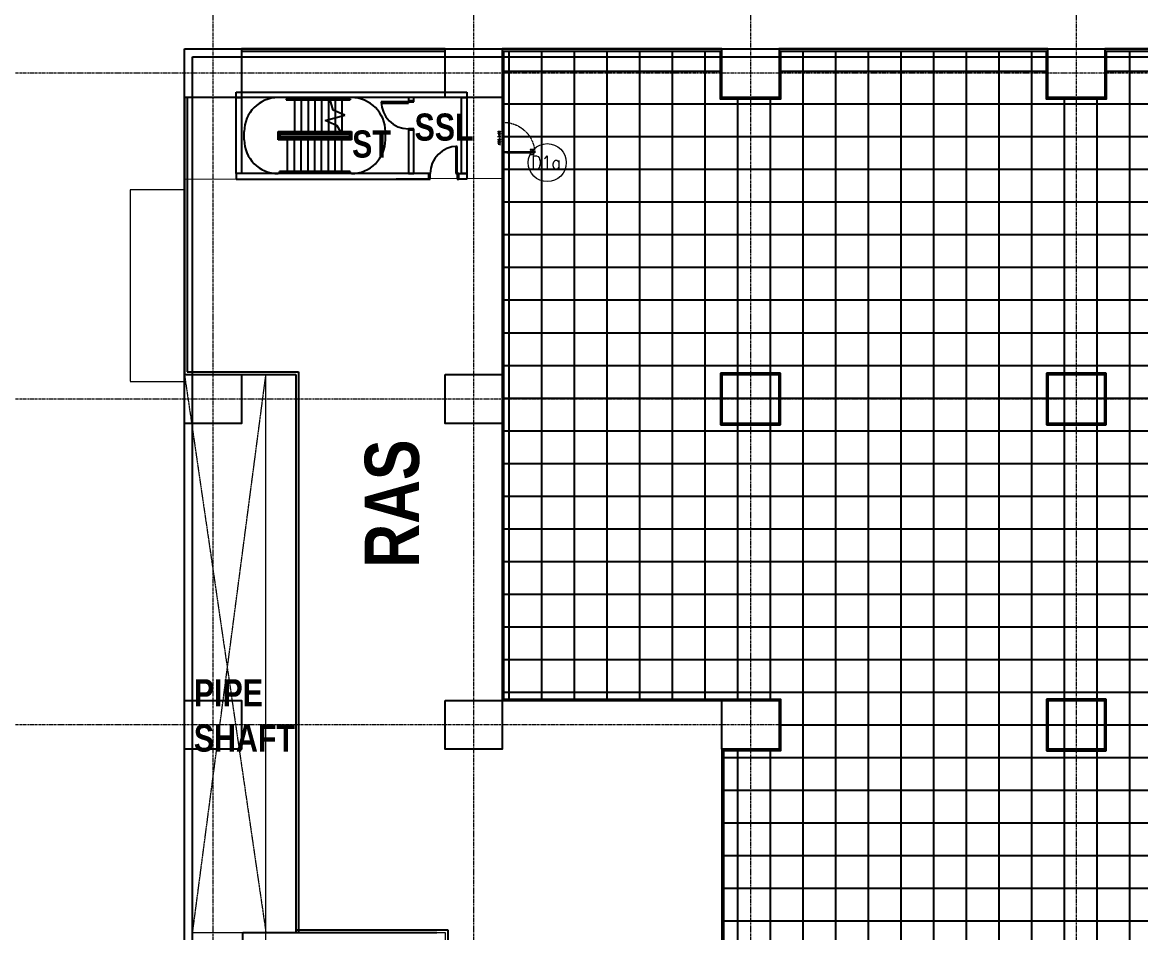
# Model space of a CAD drawing. Extents: x -15449 to 568150, y -1239737 to 53667.
# Drawn here: x 212507 to 253699, y -237453 to -203930 of the extents above; entities that cross this region are included whole.
import ezdxf
from ezdxf.enums import TextEntityAlignment as Align

# ---------------------------------------------------------------- set-up
doc = ezdxf.new("R2010")
doc.units = 0
doc.header["$LTSCALE"] = 8
for name, pattern in [('188K-SM-03-F10-ARCH-PA-Y2257103$0$AP5A-SM-03-F20-ARCH-PA-Y2230801+Y2230803$0$ALL-PA-TXT-Y2221201$0$DASHED', [19.05, 12.7, -6.35]), ('HIDDEN', [0.375, 0.25, -0.125]), ('IDA - Grid Line', [3500, 2000, -500, 500, -500])]:
    doc.linetypes.add(name, pattern=pattern)
doc.layers.get('0').update_dxf_attribs({"color": 1, "linetype": 'CONTINUOUS'})
doc.layers.add('000_CTCI_CSA', color=7, linetype='CONTINUOUS')
doc.layers.add('Ceiling FL+5000', color=150, linetype='CONTINUOUS')
doc.layers.add('A-_ANOTGRID_E', color=7, linetype='CONTINUOUS', lineweight=9)
doc.layers.add('A-_RALGBAL-_E1-1', color=4, linetype='CONTINUOUS', lineweight=9, true_color=0x00ffff)
doc.layers.add('Block - Cargo Lift_dwg', color=7, linetype='CONTINUOUS', lineweight=9, true_color=0x767676)
doc.styles.add('188K-SM-03-F10-ARCH-PA-Y2257103$0$AP5A-SM-03-F20-ARCH-PA-Y2230801+Y2230803$0$ALL-PA-TXT-Y2221201$0$Standard', font='txt.shx', dxfattribs={"bigfont": 'chineset.shx'})
doc.styles.add('188K-SM-03-F10-ARCH-PA-Y2257103$0$Standard', font='txt.shx', dxfattribs={"bigfont": 'chineset.shx'})
doc.styles.add('Site Area', font='arial.ttf', dxfattribs={"width": 0.8})

# ---------------------------------------------------------------- blocks, each defined once
blk = doc.blocks.new('column grid')
at = {"color": 252, "elevation": 0}
for points in [[(-80254.4, -10338.8), (-78154.4, -10338.8), (-78154.4, -12138.8), (-80254.4, -12138.8)], [(-70654.4, -10339.2), (-68554.4, -10339.2), (-68554.4, -12139.2), (-70654.4, -12139.2)], [(-60454.4, -10338.8), (-58354.4, -10338.8), (-58354.4, -12138.8), (-60454.4, -12138.8)], [(-48454.4, -10339.3), (-46354.4, -10339.3), (-46354.4, -12139.3), (-48454.4, -12139.3)], [(-80254.4, -22338.8), (-78154.4, -22338.8), (-78154.4, -24138.8), (-80254.4, -24138.8)], [(-70654.4, -22339.2), (-68554.4, -22339.2), (-68554.4, -24139.2), (-70654.4, -24139.2)], [(-60454.4, -22338.8), (-58354.4, -22338.8), (-58354.4, -24138.8), (-60454.4, -24138.8)], [(-48454.4, -22339.3), (-46354.4, -22339.3), (-46354.4, -24139.3), (-48454.4, -24139.3)], [(-80254.4, -34338.8), (-78154.4, -34338.8), (-78154.4, -36138.8), (-80254.4, -36138.8)], [(-70654.4, -34339.2), (-68554.4, -34339.2), (-68554.4, -36139.2), (-70654.4, -36139.2)], [(-60454.4, -34338.8), (-58354.4, -34338.8), (-58354.4, -36138.8), (-60454.4, -36138.8)], [(-48454.4, -34339.3), (-46354.4, -34339.3), (-46354.4, -36139.3), (-48454.4, -36139.3)]]:
    blk.add_lwpolyline(points, close=True, dxfattribs=at)
at = {"layer": 'A-_ANOTGRID_E', "color": 8, "linetype": 'IDA - Grid Line', "ltscale": 0.005, "true_color": 0x808080}
for p, q in [((-79204.4, 9427, 0), (-79204.4, -120414.2, 0)), ((-69604.4, 9427, 0), (-69604.4, -120414.2, 0)), ((-59404.4, 9427, 0), (-59404.4, -120414.2, 0)), ((-47404.4, 9427, 0), (-47404.4, -120414.2, 0)), ((29680.4, -11238.8, 0), (-104784.6, -11238.8, 0)), ((29680.4, -23238.8, 0), (-104784.6, -23238.8, 0)), ((29680.4, -35238.8, 0), (-104784.6, -35238.8, 0))]:
    blk.add_line(p, q, dxfattribs=at)
blk = doc.blocks.new('CTCI_Building Footprint and Grid')
at = {"color": 8}
for p, q in [((1909297, -877972, 0), (1917797, -877972, 0)), ((1909297, -878172, 0), (1909297, -877972, 0)), ((1917797, -878172, 0), (1909297, -878172, 0)), ((1909297, -878172, 0), (1909497, -878172, 0)), ((1909297, -880968, 0), (1909297, -878172, 0)), ((1909497, -878172, 0), (1909497, -880968, 0)), ((1911197, -878210, 0), (1911147, -878210, 0)), ((1911147, -878210, 0), (1911147, -878250, 0)), ((1911147, -878210, 0), (1911197, -878210, 0)), ((1911147, -878230, 0), (1911147, -878225, 0)), ((1911197, -878210, 0), (1912756, -878210, 0)), ((1911458, -878210, 0), (1911203, -878210, 0)), ((1911447, -878170, 0), (1911447, -878210, 0)), ((1911589, -878210, 0), (1911458, -878210, 0)), ((1911697, -878170, 0), (1911697, -878210, 0)), ((1911947, -878170, 0), (1911947, -878210, 0)), ((1912197, -878170, 0), (1912197, -878210, 0)), ((1912447, -878170, 0), (1912447, -878210, 0)), ((1912697, -878170, 0), (1912697, -878210, 0)), ((1912756, -878210, 0), (1912746, -878170, 0)), ((1912767, -878250, 0), (1912756, -878210, 0)), ((1913203, -878210, 0), (1912756, -878210, 0)), ((1912756, -878210, 0), (1913197, -878210, 0)), ((1912947, -878170, 0), (1912947, -878210, 0)), ((1913197, -878170, 0), (1913197, -878210, 0)), ((1913197, -878210, 0), (1913497, -878210, 0)), ((1913497, -878210, 0), (1913203, -878210, 0)), ((1913497, -878210, 0), (1913497, -878250, 0)), ((1913497, -878225, 0), (1913497, -878230, 0)), ((1915847, -878172, 0), (1915647, -878172, 0)), ((1915647, -878172, 0), (1915647, -878272, 0)), ((1915847, -878272, 0), (1915847, -878172, 0)), ((1917597, -880968, 0), (1917597, -878172, 0)), ((1917597, -878172, 0), (1917797, -878172, 0)), ((1917797, -877972, 0), (1917797, -878172, 0)), ((1917797, -878172, 0), (1917797, -880968, 0)), ((1911147, -878250, 0), (1911197, -878250, 0)), ((1911147, -878250, 0), (1911197, -878250, 0)), ((1911197, -878250, 0), (1912767, -878250, 0)), ((1911203, -878250, 0), (1911458, -878250, 0)), ((1911447, -878250, 0), (1911447, -879420, 0)), ((1911458, -878250, 0), (1911589, -878250, 0)), ((1911554, -878228, 0), (1911554, -878232, 0)), ((1911697, -878250, 0), (1911697, -879420, 0)), ((1911947, -878250, 0), (1911947, -879420, 0)), ((1912197, -878250, 0), (1912197, -879420, 0)), ((1912447, -878250, 0), (1912447, -879420, 0)), ((1912697, -878250, 0), (1912697, -878987, 0)), ((1912869, -878630, 0), (1912767, -878250, 0)), ((1912767, -878250, 0), (1913203, -878250, 0)), ((1912767, -878250, 0), (1913197, -878250, 0)), ((1913309, -878823, 0), (1912869, -878630, 0)), ((1912947, -878250, 0), (1912947, -878664, 0)), ((1913197, -878250, 0), (1913197, -878773, 0)), ((1913197, -878250, 0), (1913497, -878250, 0)), ((1913203, -878250, 0), (1913497, -878250, 0)), ((1914647, -878322, 0), (1914647, -878372, 0)), ((1915647, -878322, 0), (1914647, -878322, 0)), ((1914647, -878372, 0), (1915647, -878372, 0)), ((1914797, -878372, 0), (1914797, -878322, 0)), ((1914822, -878372, 0), (1914822, -878322, 0)), ((1914822, -878347, 0), (1914922, -878347, 0)), ((1914922, -878372, 0), (1914922, -878322, 0)), ((1914947, -878372, 0), (1914947, -878322, 0)), ((1915647, -878272, 0), (1915647, -878322, 0)), ((1915647, -878272, 0), (1915847, -878272, 0)), ((1915647, -878372, 0), (1915647, -878322, 0)), ((1915647, -878322, 0), (1915847, -878322, 0)), ((1915847, -878322, 0), (1915847, -878272, 0)), ((1912584, -879017, 0), (1913309, -878823, 0)), ((1913024, -879209, 0), (1912584, -879017, 0)), ((1912697, -878987, 0), (1912697, -879066, 0)), ((1912947, -878664, 0), (1912947, -878920, 0)), ((1912947, -878920, 0), (1912947, -879175, 0)), ((1913197, -878773, 0), (1913197, -878853, 0)), ((1913197, -878853, 0), (1913197, -879420, 0)), ((1909597, -879720, 0), (1909597, -879420, 0)), ((1910847, -879720, 0), (1910847, -879420, 0)), ((1910847, -879420, 0), (1911197, -879420, 0)), ((1910847, -879720, 0), (1910847, -879420, 0)), ((1910847, -879420, 0), (1911197, -879420, 0)), ((1910847, -879720, 0), (1910847, -879420, 0)), ((1910872, -879445, 0), (1911197, -879445, 0)), ((1910872, -879695, 0), (1910872, -879445, 0)), ((1910872, -879445, 0), (1911197, -879445, 0)), ((1910872, -879695, 0), (1910872, -879445, 0)), ((1910877, -879450, 0), (1910877, -879690, 0)), ((1911197, -879450, 0), (1910877, -879450, 0)), ((1910877, -879450, 0), (1911197, -879450, 0)), ((1910877, -879690, 0), (1910877, -879450, 0)), ((1910877, -879450, 0), (1910877, -879690, 0)), ((1911197, -879450, 0), (1910877, -879450, 0)), ((1910877, -879450, 0), (1911197, -879450, 0)), ((1910877, -879690, 0), (1910877, -879450, 0)), ((1911197, -879420, 0), (1913148, -879420, 0)), ((1911197, -879420, 0), (1913148, -879420, 0)), ((1911197, -879445, 0), (1913148, -879445, 0)), ((1911197, -879445, 0), (1913148, -879445, 0)), ((1911197, -879450, 0), (1913148, -879450, 0)), ((1911197, -879450, 0), (1913148, -879450, 0)), ((1911589, -879450, 0), (1911203, -879450, 0)), ((1911589, -879450, 0), (1911203, -879450, 0)), ((1912697, -879066, 0), (1912697, -879420, 0)), ((1912947, -879175, 0), (1912947, -879420, 0)), ((1913148, -879420, 0), (1913024, -879209, 0)), ((1913148, -879420, 0), (1913197, -879420, 0)), ((1913148, -879445, 0), (1913148, -879420, 0)), ((1913148, -879445, 0), (1913148, -879420, 0)), ((1913148, -879445, 0), (1913197, -879445, 0)), ((1913148, -879450, 0), (1913148, -879445, 0)), ((1913148, -879450, 0), (1913148, -879445, 0)), ((1913148, -879450, 0), (1913148, -879445, 0)), ((1913148, -879450, 0), (1913148, -879445, 0)), ((1913148, -879450, 0), (1913148, -879445, 0)), ((1913148, -879450, 0), (1913148, -879445, 0)), ((1913197, -879450, 0), (1913148, -879450, 0)), ((1913148, -879450, 0), (1913197, -879450, 0)), ((1913148, -879490, 0), (1913148, -879450, 0)), ((1913148, -879490, 0), (1913148, -879450, 0)), ((1913197, -879420, 0), (1913197, -879445, 0)), ((1913197, -879420, 0), (1913547, -879420, 0)), ((1913197, -879445, 0), (1913197, -879420, 0)), ((1913197, -879445, 0), (1913197, -879450, 0)), ((1913197, -879445, 0), (1913522, -879445, 0)), ((1913197, -879450, 0), (1913197, -879445, 0)), ((1913197, -879450, 0), (1913197, -879490, 0)), ((1913517, -879450, 0), (1913197, -879450, 0)), ((1913197, -879450, 0), (1913197, -879490, 0)), ((1913197, -879450, 0), (1913517, -879450, 0)), ((1913517, -879690, 0), (1913517, -879450, 0)), ((1913517, -879450, 0), (1913517, -879690, 0)), ((1913522, -879445, 0), (1913522, -879695, 0)), ((1913547, -879420, 0), (1913547, -879720, 0)), ((1913547, -879420, 0), (1913547, -879720, 0)), ((1914797, -879720, 0), (1914797, -879420, 0)), ((1915847, -879322, 0), (1915647, -879322, 0)), ((1915647, -879322, 0), (1915647, -879372, 0)), ((1915847, -879372, 0), (1915647, -879372, 0)), ((1915647, -879372, 0), (1915647, -880968, 0)), ((1915847, -879372, 0), (1915847, -879322, 0)), ((1915847, -880968, 0), (1915847, -879372, 0)), ((1911197, -879720, 0), (1910847, -879720, 0)), ((1911197, -879720, 0), (1910847, -879720, 0)), ((1911197, -879695, 0), (1910872, -879695, 0)), ((1911197, -879695, 0), (1910872, -879695, 0)), ((1910877, -879690, 0), (1911197, -879690, 0)), ((1911197, -879690, 0), (1910877, -879690, 0)), ((1910877, -879690, 0), (1911197, -879690, 0)), ((1911197, -879690, 0), (1910877, -879690, 0)), ((1910917, -879650, 0), (1910917, -879490, 0)), ((1910917, -879490, 0), (1911197, -879490, 0)), ((1910917, -879490, 0), (1911197, -879490, 0)), ((1910917, -879650, 0), (1910917, -879490, 0)), ((1910917, -879650, 0), (1910917, -879490, 0)), ((1910917, -879490, 0), (1911197, -879490, 0)), ((1910917, -879490, 0), (1911197, -879490, 0)), ((1910917, -879650, 0), (1910917, -879490, 0)), ((1911197, -879650, 0), (1910917, -879650, 0)), ((1911197, -879650, 0), (1910917, -879650, 0)), ((1911197, -879650, 0), (1910917, -879650, 0)), ((1911197, -879650, 0), (1910917, -879650, 0)), ((1910922, -879495, 0), (1911197, -879495, 0)), ((1910922, -879645, 0), (1910922, -879495, 0)), ((1910922, -879495, 0), (1911197, -879495, 0)), ((1910922, -879645, 0), (1910922, -879495, 0)), ((1910922, -879520, 0), (1911197, -879520, 0)), ((1910922, -879520, 0), (1911197, -879520, 0)), ((1911197, -879620, 0), (1910922, -879620, 0)), ((1911197, -879620, 0), (1910922, -879620, 0)), ((1911197, -879645, 0), (1910922, -879645, 0)), ((1911197, -879645, 0), (1910922, -879645, 0)), ((1911197, -879490, 0), (1913148, -879490, 0)), ((1911197, -879490, 0), (1913148, -879490, 0)), ((1911197, -879495, 0), (1913148, -879495, 0)), ((1911197, -879495, 0), (1913148, -879495, 0)), ((1911197, -879520, 0), (1913148, -879520, 0)), ((1911197, -879520, 0), (1913148, -879520, 0)), ((1911197, -879645, 0), (1911197, -879620, 0)), ((1913197, -879620, 0), (1911197, -879620, 0)), ((1911197, -879620, 0), (1911197, -879645, 0)), ((1911197, -879620, 0), (1911197, -879645, 0)), ((1911197, -879650, 0), (1911197, -879645, 0)), ((1913197, -879645, 0), (1911197, -879645, 0)), ((1911197, -879645, 0), (1911197, -879650, 0)), ((1911197, -879645, 0), (1911197, -879650, 0)), ((1913185, -879650, 0), (1911197, -879650, 0)), ((1911197, -879690, 0), (1911197, -879650, 0)), ((1913447, -879650, 0), (1911197, -879650, 0)), ((1911197, -879690, 0), (1911197, -879650, 0)), ((1911197, -879690, 0), (1911197, -879650, 0)), ((1911197, -879664, 0), (1911197, -879670, 0)), ((1911197, -879664, 0), (1911197, -879670, 0)), ((1911197, -879695, 0), (1911197, -879690, 0)), ((1911197, -879690, 0), (1913185, -879690, 0)), ((1913447, -879690, 0), (1911197, -879690, 0)), ((1911197, -879690, 0), (1911197, -879695, 0)), ((1911197, -879690, 0), (1911197, -879695, 0)), ((1911197, -879720, 0), (1911197, -879695, 0)), ((1913197, -879695, 0), (1911197, -879695, 0)), ((1911197, -879695, 0), (1911197, -879720, 0)), ((1911197, -879695, 0), (1911197, -879720, 0)), ((1911197, -880890, 0), (1911197, -879720, 0)), ((1913197, -879720, 0), (1911197, -879720, 0)), ((1911203, -879490, 0), (1911589, -879490, 0)), ((1911203, -879490, 0), (1911589, -879490, 0)), ((1911447, -880890, 0), (1911447, -879720, 0)), ((1911554, -879468, 0), (1911554, -879472, 0)), ((1911554, -879468, 0), (1911554, -879472, 0)), ((1911697, -880890, 0), (1911697, -879720, 0)), ((1911947, -880890, 0), (1911947, -879720, 0)), ((1912197, -880890, 0), (1912197, -879720, 0)), ((1912447, -880890, 0), (1912447, -879720, 0)), ((1912697, -880890, 0), (1912697, -879720, 0)), ((1912947, -880890, 0), (1912947, -879720, 0)), ((1913148, -879490, 0), (1913197, -879490, 0)), ((1913148, -879490, 0), (1913197, -879490, 0)), ((1913148, -879495, 0), (1913148, -879490, 0)), ((1913148, -879495, 0), (1913148, -879490, 0)), ((1913148, -879495, 0), (1913148, -879490, 0)), ((1913148, -879495, 0), (1913148, -879490, 0)), ((1913148, -879495, 0), (1913148, -879490, 0)), ((1913148, -879495, 0), (1913148, -879490, 0)), ((1913148, -879495, 0), (1913197, -879495, 0)), ((1913148, -879520, 0), (1913148, -879495, 0)), ((1913148, -879520, 0), (1913148, -879495, 0)), ((1913148, -879520, 0), (1913197, -879520, 0)), ((1913440, -879650, 0), (1913185, -879650, 0)), ((1913185, -879690, 0), (1913440, -879690, 0)), ((1913197, -879470, 0), (1913197, -879465, 0)), ((1913197, -879490, 0), (1913197, -879495, 0)), ((1913197, -879495, 0), (1913197, -879490, 0)), ((1913197, -879490, 0), (1913477, -879490, 0)), ((1913197, -879490, 0), (1913477, -879490, 0)), ((1913197, -879495, 0), (1913197, -879520, 0)), ((1913197, -879520, 0), (1913197, -879495, 0)), ((1913197, -879495, 0), (1913472, -879495, 0)), ((1913197, -879520, 0), (1913472, -879520, 0)), ((1913447, -879620, 0), (1913197, -879620, 0)), ((1913447, -879645, 0), (1913197, -879645, 0)), ((1913447, -879695, 0), (1913197, -879695, 0)), ((1913197, -880890, 0), (1913197, -879720, 0)), ((1913447, -879720, 0), (1913197, -879720, 0)), ((1913477, -879650, 0), (1913446, -879650, 0)), ((1913446, -879690, 0), (1913517, -879690, 0)), ((1913472, -879620, 0), (1913447, -879620, 0)), ((1913472, -879645, 0), (1913447, -879645, 0)), ((1913477, -879650, 0), (1913447, -879650, 0)), ((1913517, -879690, 0), (1913447, -879690, 0)), ((1913522, -879695, 0), (1913447, -879695, 0)), ((1913547, -879720, 0), (1913447, -879720, 0)), ((1913472, -879495, 0), (1913472, -879645, 0)), ((1913477, -879490, 0), (1913477, -879650, 0)), ((1913477, -879490, 0), (1913477, -879650, 0)), ((1917397, -879968, 0), (1917397, -880968, 0)), ((1917447, -879968, 0), (1917397, -879968, 0)), ((1917397, -880118, 0), (1917447, -880118, 0)), ((1917397, -880143, 0), (1917447, -880143, 0)), ((1917397, -880243, 0), (1917447, -880243, 0)), ((1917397, -880268, 0), (1917447, -880268, 0)), ((1917422, -880143, 0), (1917422, -880243, 0)), ((1917447, -880968, 0), (1917447, -879968, 0)), ((1909497, -880968, 0), (1909297, -880968, 0)), ((1916397, -880968, 0), (1909297, -880968, 0)), ((1909297, -880968, 0), (1909297, -881168, 0)), ((1911191, -880890, 0), (1910897, -880890, 0)), ((1910897, -880930, 0), (1910897, -880890, 0)), ((1911197, -880890, 0), (1910897, -880890, 0)), ((1910897, -880910, 0), (1910897, -880905, 0)), ((1910897, -880930, 0), (1911191, -880930, 0)), ((1911197, -880930, 0), (1910897, -880930, 0)), ((1913186, -880890, 0), (1911191, -880890, 0)), ((1911191, -880930, 0), (1913186, -880930, 0)), ((1913447, -880890, 0), (1911197, -880890, 0)), ((1911197, -880970, 0), (1911197, -880930, 0)), ((1913447, -880930, 0), (1911197, -880930, 0)), ((1911447, -880970, 0), (1911447, -880930, 0)), ((1911697, -880970, 0), (1911697, -880930, 0)), ((1911947, -880970, 0), (1911947, -880930, 0)), ((1912197, -880970, 0), (1912197, -880930, 0)), ((1912447, -880970, 0), (1912447, -880930, 0)), ((1912697, -880970, 0), (1912697, -880930, 0)), ((1912947, -880970, 0), (1912947, -880930, 0)), ((1913441, -880890, 0), (1913186, -880890, 0)), ((1913186, -880930, 0), (1913441, -880930, 0)), ((1913197, -880970, 0), (1913197, -880930, 0)), ((1913497, -880890, 0), (1913447, -880890, 0)), ((1913497, -880890, 0), (1913447, -880890, 0)), ((1913447, -880930, 0), (1913497, -880930, 0)), ((1913497, -880930, 0), (1913447, -880930, 0)), ((1913497, -880930, 0), (1913497, -880890, 0)), ((1913497, -880905, 0), (1913497, -880910, 0)), ((1915647, -880968, 0), (1915847, -880968, 0)), ((1916447, -880968, 0), (1916397, -880968, 0)), ((1916397, -881168, 0), (1916397, -880968, 0)), ((1916447, -881168, 0), (1916447, -880968, 0)), ((1917397, -880968, 0), (1917447, -880968, 0)), ((1917447, -880968, 0), (1917447, -881168, 0)), ((1917497, -880968, 0), (1917447, -880968, 0)), ((1917497, -880968, 0), (1917797, -880968, 0)), ((1917497, -881168, 0), (1917497, -880968, 0)), ((1917797, -880968, 0), (1917597, -880968, 0)), ((1917797, -880968, 0), (1917797, -881168, 0)), ((1909297, -881168, 0), (1916397, -881168, 0)), ((1916397, -881168, 0), (1916447, -881168, 0)), ((1917447, -881168, 0), (1917497, -881168, 0)), ((1917797, -881168, 0), (1917497, -881168, 0)), ((1909547, -909223, 0), (1909547, -908923, 0)), ((1909547, -908923, 0), (1916697, -908923, 0))]:
    blk.add_line(p, q, dxfattribs=at)
for centre, radius, start, end in [((1910847, -879420, 0), 1250, 90, 180), ((1913547, -879420, 0), 1250, 0, 90), ((1915647, -878322, 0), 1000, 180, 270), ((1910847, -879720, 0), 1250, 180, 270), ((1913547, -879720, 0), 1250, 270, 0), ((1917447, -880968, 0), 1000, 90, 180)]:
    blk.add_arc(centre, radius, start, end, dxfattribs=at)
for points in [[(1911197, -878230, 0), (1911197, -878228, 0), (1911197, -878226, 0), (1911197, -878225, 0)], [(1913197, -878230, 0), (1913197, -878228, 0), (1913197, -878226, 0), (1913197, -878225, 0)], [(1910897, -879470, 0), (1910896, -879469, 0), (1910895, -879468, 0), (1910894, -879467, 0), (1910893, -879466, 0), (1910892, -879465, 0), (1910891, -879465, 0)], [(1910897, -879470, 0), (1910896, -879469, 0), (1910895, -879468, 0), (1910894, -879467, 0), (1910893, -879466, 0), (1910892, -879465, 0), (1910891, -879465, 0)], [(1910897, -879670, 0), (1910896, -879670, 0), (1910895, -879671, 0), (1910894, -879672, 0), (1910893, -879674, 0), (1910892, -879674, 0), (1910891, -879675, 0)], [(1910897, -879670, 0), (1910896, -879670, 0), (1910895, -879671, 0), (1910894, -879672, 0), (1910893, -879674, 0), (1910892, -879674, 0), (1910891, -879675, 0)], [(1911197, -879470, 0), (1911197, -879468, 0), (1911197, -879466, 0), (1911197, -879465, 0)], [(1911197, -879470, 0), (1911197, -879468, 0), (1911197, -879466, 0), (1911197, -879465, 0)], [(1913446, -879664, 0), (1913447, -879666, 0), (1913447, -879668, 0), (1913447, -879670, 0)], [(1913497, -879470, 0), (1913496, -879470, 0), (1913495, -879471, 0), (1913494, -879472, 0), (1913493, -879474, 0), (1913492, -879474, 0), (1913491, -879475, 0)], [(1913491, -879664, 0), (1913492, -879665, 0), (1913493, -879666, 0), (1913494, -879667, 0), (1913495, -879668, 0), (1913496, -879669, 0), (1913497, -879670, 0)], [(1911197, -880905, 0), (1911197, -880906, 0), (1911197, -880908, 0), (1911197, -880910, 0)], [(1913447, -880910, 0), (1913447, -880908, 0), (1913447, -880906, 0), (1913447, -880905, 0)]]:
    blk.add_open_spline(points, degree=3, dxfattribs=at)
at = {"layer": '000_CTCI_CSA', "color": 8}
for p, q in [((1907397, -919283, 0), (1907397, -876372, 0)), ((1907397, -876372, 0), (1977296, -876373, 0)), ((1907697, -918983, 0), (1907697, -876672, 0)), ((1907697, -876672, 0), (1976996, -876673, 0))]:
    blk.add_line(p, q, dxfattribs=at)
at = {"layer": 'A-_RALGBAL-_E1-1', "color": 8}
for p, q in [((1911645, -878205, 0), (1911645, -878170, 0)), ((1911653, -878170, 0), (1911653, -878205, 0)), ((1912297, -878170, 0), (1912297, -878160, 0)), ((1912347, -878160, 0), (1912297, -878160, 0)), ((1912297, -878160, 0), (1912347, -878160, 0)), ((1912347, -878170, 0), (1912297, -878170, 0)), ((1912297, -878170, 0), (1912347, -878170, 0)), ((1912318, -878205, 0), (1912318, -878170, 0)), ((1912318, -878170, 0), (1912326, -878170, 0)), ((1912326, -878170, 0), (1912318, -878170, 0)), ((1912326, -878170, 0), (1912326, -878205, 0)), ((1912347, -878160, 0), (1912347, -878170, 0))]:
    blk.add_line(p, q, dxfattribs=at)
at = {"layer": 'A-_RALGBAL-_E1-1', "color": 8, "elevation": 0, "flags": 128}
for points in [[(1911645, -878205), (1911645, -878205), (1911645, -878206), (1911645, -878206), (1911645, -878207), (1911645, -878208), (1911645, -878208), (1911645, -878209), (1911645, -878209)], [(1911653, -878210), (1911653, -878209), (1911653, -878208), (1911653, -878208), (1911653, -878207), (1911653, -878207), (1911653, -878206), (1911653, -878205), (1911653, -878205), (1911653, -878205)], [(1912318, -878205), (1912318, -878205), (1912318, -878206), (1912318, -878206), (1912318, -878207), (1912318, -878208), (1912318, -878208), (1912318, -878209), (1912318, -878209)], [(1912326, -878210), (1912326, -878209), (1912326, -878208), (1912326, -878208), (1912326, -878207), (1912326, -878207), (1912326, -878206), (1912326, -878205), (1912326, -878205), (1912326, -878205)]]:
    blk.add_lwpolyline(points, dxfattribs=at)
at = {"color": 252}
blk.add_blockref('column grid', (1987651, -866033, 0), dxfattribs=at)
at = {"color": 252, "char_height": 1000, "attachment_point": 1, "style": 'Site Area'}
for s, width, insert in [('{\\fArial|b1|i0|c0|p34;SSL}', 3027.31, (1915872, -878756, 0)), ('{\\fArial|b1|i0|c0|p34;ST}', 1553.61, (1913571, -879379, 0))]:
    blk.add_mtext_dynamic_manual_height_columns(s, width=width, gutter_width=24255, heights=[0], dxfattribs=dict(at, insert=insert))
blk = doc.blocks.new('188K-SM-03-F10-ARCH-PA-Y2257103$0$AP5A-SM-03-F20-ARCH-PA-Y2230801+Y2230803$0$把手GMT水平鎖')
blk.add_lwpolyline([(24, 8), (-24, 8), (-24, 0), (24, 0)], close=True)
blk.add_lwpolyline([(-11, 0), (-11, -40), (-10, -54, 0.327495), (-4, -62, 0.089847), (104, -64, 1.144881), (99, -45, -0.137079), (16, -45, -0.349357), (11, -40), (11, 0)], format="xyb")
blk = doc.blocks.new('188K-SM-03-F10-ARCH-PA-Y2257103$0$單開庫板門-1200x2400(水平把手)')
at = {"ltscale": 0.1}
for p, q in [((26008.6, -11403.6), (26004.5, -11403.6)), ((26004.5, -11403.6), (26004.5, -11414.1)), ((26008.6, -11414.1), (26008.6, -11403.6)), ((26004.5, -11414.1), (26004.5, -11415.3)), ((26004.5, -11414.1), (26008.6, -11414.1)), ((26004.5, -11415.4), (26004.6, -11415.5)), ((26008.6, -11414), (26004.6, -11414)), ((26004.6, -11414.3), (26004.6, -11414.2)), ((26004.6, -11415.3), (26004.6, -11414.5)), ((26004.7, -11414.1), (26006.5, -11414.1)), ((26005.1, -11414.4), (26004.7, -11414.4)), ((26004.7, -11414.5), (26005.1, -11414.5)), ((26004.7, -11414.5), (26004.7, -11506)), ((26004.7, -11506), (26004.7, -11414.5)), ((26004.7, -11414.5), (26004.7, -11414.5)), ((26004.7, -11415.4), (26004.7, -11415.3)), ((26005.2, -11414.4), (26005.2, -11414.4)), ((26006.5, -11414.1), (26006.6, -11414.1)), ((26006.6, -11414.1), (26006.6, -11414.1)), ((26006.6, -11414.1), (26008.4, -11414.1)), ((26008.4, -11414.4), (26008, -11414.4)), ((26008, -11414.4), (26008, -11414.4)), ((26008, -11414.5), (26008.4, -11414.5)), ((26008.4, -11506), (26008.4, -11414.5)), ((26008.4, -11414.5), (26008.4, -11414.5)), ((26008.4, -11414.5), (26008.4, -11506)), ((26008.4, -11415.3), (26008.4, -11415.4)), ((26008.5, -11414.2), (26008.5, -11414.3)), ((26008.5, -11414.5), (26008.5, -11415.3)), ((26008.5, -11415.5), (26008.6, -11415.4)), ((26008.6, -11415.3), (26008.6, -11414.1)), ((25999.5, -11519.7), (25999.5, -11523.2)), ((26002.5, -11519.1), (26000, -11519.1)), ((26000, -11523.7), (26002.4, -11523.7)), ((26002.4, -11523.7), (26004.1, -11522.6)), ((26002.9, -11518.5), (26002.6, -11518.5)), ((26002.6, -11518.5), (26002.6, -11521)), ((26002.6, -11521.9), (26002.6, -11519.3)), ((26002.6, -11521), (26002.9, -11521)), ((26003.4, -11521.9), (26002.6, -11521.9)), ((26002.9, -11521), (26002.9, -11518.5)), ((26003.3, -11522.2), (26003.3, -11522)), ((26003.3, -11522), (26003.4, -11522)), ((26004, -11522.2), (26003.3, -11522.2)), ((26008.3, -11517.5), (26003.6, -11517.5)), ((26003.6, -11517.5), (26003.6, -11517.7)), ((26003.6, -11517.7), (26008.3, -11517.7)), ((26004.1, -11521.9), (26003.9, -11521.9)), ((26003.9, -11522), (26004, -11522)), ((26004, -11522), (26004, -11522.2)), ((26004.2, -11522.4), (26004.2, -11521.9)), ((26008.6, -11506.4), (26004.5, -11506.4)), ((26004.5, -11506.4), (26004.5, -11518)), ((26004.5, -11518), (26008.6, -11518)), ((26004.7, -11506), (26004.7, -11506)), ((26008.3, -11517.7), (26008.3, -11517.5)), ((26008.4, -11506), (26008.4, -11506)), ((26008.6, -11518), (26008.6, -11506.4)), ((26114.8, -11521.9), (26115.1, -11521.9)), ((26114.8, -11522.4), (26114.8, -11521.9)), ((26114.9, -11522), (26114.9, -11522.2)), ((26115.1, -11522), (26114.9, -11522)), ((26114.9, -11522.2), (26115.7, -11522.2)), ((26116.6, -11523.7), (26114.9, -11522.6)), ((26115.5, -11521.9), (26116.3, -11521.9)), ((26115.7, -11522), (26115.5, -11522)), ((26115.7, -11522.2), (26115.7, -11522)), ((26116.3, -11521.9), (26116.3, -11519.3)), ((26116.5, -11519.1), (26119, -11519.1)), ((26119, -11523.7), (26116.6, -11523.7)), ((26119.5, -11519.7), (26119.5, -11523.2))]:
    blk.add_line(p, q, dxfattribs=at)
for points in [[(25999.5, -11518.9), (25999.5, -11523.9)], [(26119.5, -11518.9), (26119.5, -11523.9)]]:
    blk.add_lwpolyline(points)
blk.add_lwpolyline([(26006.6, -11506.4), (26006.5, -11506.3), (26004.7, -11506.3, -0.414214), (26004.6, -11506.3), (26004.6, -11506.1, -0.414214), (26004.7, -11506.1), (26005.1, -11506.1, 0.414214), (26005.2, -11506.1), (26005.2, -11506, 0.414214), (26005.1, -11506), (26004.7, -11506, -0.414214), (26004.6, -11506), (26004.6, -11505.2, -0.414214), (26004.7, -11505.2), (26004.7, -11505.2, 0.414214), (26004.7, -11505.2), (26004.7, -11505, 0.72636), (26004.6, -11505), (26004.5, -11505.1, 0.158507), (26004.5, -11505.2), (26004.5, -11506.4, 0.414214), (26004.6, -11506.5), (26008.6, -11506.5, 0.414214), (26008.6, -11506.4), (26008.6, -11505.2, 0.158507), (26008.6, -11505.1), (26008.5, -11505, 0.72636), (26008.4, -11505), (26008.4, -11505.2, 0.414214), (26008.5, -11505.2, -0.414214), (26008.5, -11505.2), (26008.5, -11506, -0.414214), (26008.4, -11506), (26008, -11506, 0.414214), (26008, -11506), (26008, -11506.1, 0.414214), (26008, -11506.1), (26008.4, -11506.1, -0.414214), (26008.5, -11506.1), (26008.5, -11506.3, -0.414214), (26008.4, -11506.3), (26006.6, -11506.3)], format="xyb", close=True, dxfattribs=at)
at = {"linetype": '188K-SM-03-F10-ARCH-PA-Y2257103$0$AP5A-SM-03-F20-ARCH-PA-Y2230801+Y2230803$0$ALL-PA-TXT-Y2221201$0$DASHED', "ltscale": 0.01}
blk.add_arc((26001.1, -11518.7), 115.3, 359.8531, 85.8135, dxfattribs=at)
at = {"ltscale": 0.1}
for centre, radius, start, end in [((26004.6, -11414.1), 0.0313, 90, 180), ((26004.6, -11415.3), 0.0313, 180, 216.0274), ((26004.7, -11414.2), 0.0313, 90, 180), ((26004.7, -11414.3), 0.0313, 180, 270), ((26004.7, -11414.5), 0.0313, 90, 180), ((26004.7, -11415.3), 0.0209, 180, 270), ((26004.7, -11415.4), 0.0313, 216.0274, 360), ((26004.7, -11415.3), 0.0209, 360, 90), ((26005.1, -11414.4), 0.0313, 270, 0), ((26005.1, -11414.4), 0.0313, 0, 90), ((26008, -11414.4), 0.0313, 90, 180), ((26008, -11414.4), 0.0313, 180, 270), ((26008.4, -11414.2), 0.0313, 360, 90), ((26008.4, -11414.3), 0.0313, 270, 0), ((26008.4, -11414.5), 0.0313, 0, 90), ((26008.5, -11415.3), 0.0209, 90, 180), ((26008.5, -11415.4), 0.0313, 180, 323.9726), ((26008.5, -11415.3), 0.0209, 270, 360), ((26008.6, -11414.1), 0.0313, 360, 90), ((26008.6, -11415.3), 0.0313, 323.9726, 360)]:
    blk.add_arc(centre, radius, start, end, dxfattribs=at)
for centre, major_axis, start_param, end_param in [((26000, -11519.7), (0.369, -0.369), 2.356194, 3.926991), ((26000, -11523.2), (-0.369, -0.369), 5.497787, 7.068583), ((26002.5, -11519.3), (0.111, -0.111), 7.068583, 8.63938), ((26003.4, -11521.9), (-0.0369, -0.0369), 0.785398, 3.926991), ((26003.9, -11521.9), (-0.0369, -0.0369), 3.926991, 7.068583), ((26004.1, -11521.9), (0.0369, -0.0369), 7.068583, 8.63938), ((26003.9, -11522.4), (0.221, -0.221), 6.162283, 7.068583), ((26114.8, -11521.9), (-0.0369, -0.0369), -2.356194, -0.785398), ((26115.1, -11522.4), (-0.221, -0.221), -0.785398, 0.120903), ((26115.1, -11521.9), (0.0369, -0.0369), -0.785398, 2.356194), ((26115.5, -11521.9), (0.0369, -0.0369), 2.356194, 5.497787), ((26116.5, -11519.3), (-0.111, -0.111), -2.356194, -0.785398), ((26119, -11519.7), (-0.369, -0.369), 2.356194, 3.926991), ((26119, -11523.2), (0.369, -0.369), -0.785398, 0.785398)]:
    blk.add_ellipse(centre, major_axis=major_axis, ratio=1, start_param=start_param, end_param=end_param, dxfattribs=at)
at = {"ltscale": 0.1, "extrusion": (0, 0, -1)}
blk.add_ellipse((26003.1, -11517.9), major_axis=(-0.516, 0.516), ratio=1, start_param=5.497787, end_param=11.780972, dxfattribs=at)
at = {"ltscale": 5}
for p, xscale, yscale, zscale, rotation in [((26003.6, -11408.9), 0.1058823529319317, 0.1058823529319317, 0.1058823529319317, 270), ((26009.5, -11408.9), -0.1058823529319317, 0.1058823529396357, 0.1058823529411765, 90)]:
    blk.add_blockref('188K-SM-03-F10-ARCH-PA-Y2257103$0$AP5A-SM-03-F20-ARCH-PA-Y2230801+Y2230803$0$把手GMT水平鎖', p, dxfattribs=dict(at, xscale=xscale, yscale=yscale, zscale=zscale, rotation=rotation))
at = {"color": 8, "ltscale": 0.1, "style": '188K-SM-03-F10-ARCH-PA-Y2257103$0$AP5A-SM-03-F20-ARCH-PA-Y2230801+Y2230803$0$ALL-PA-TXT-Y2221201$0$Standard', "width": 0.85}
blk.add_text('1200*2400', height=8, dxfattribs=at).set_placement((26058.4, -11534.4), align=Align.MIDDLE_CENTER)

msp = doc.modelspace()

# ---------------------------------------------------------------- hatches: boundary and pattern name
at = {"layer": 'Ceiling FL+5000'}
h = msp.add_hatch(dxfattribs=at)
h.set_pattern_fill('ANSI37', color=256, scale=379, angle=225)
h.set_pattern_definition([(270, (-191924.1, 87879.6), (1203.325, -1e-13), []), (0, (-191924.1, 87879.6), (3e-13, 1203.325), [])])
h.paths.add_polyline_path([(286227.9329, -236052.1709), (276328.3145, -236052.1709), (276328.3145, -231052.1709), (274228.3145, -231052.1709), (274228.3145, -228852.1709), (276328.3145, -228852.1709), (276328.3145, -218752.1709), (274228.3145, -218752.1709), (274228.3145, -216852.1709), (276328.3145, -216852.1709), (276328.3145, -206752.1709), (274228.3145, -206752.1709), (274228.3145, -205002.5644), (264428.3145, -205002.5644), (264428.3145, -206752.8143), (262228.3145, -206752.8143), (262228.3145, -205002.5644), (252428.3145, -205002.5644), (252428.3145, -206752.7469), (250228.3145, -206752.7469), (250228.3145, -205002.5644), (240428.3145, -205002.5644), (240428.3145, -206752.1709), (238228.3145, -206752.1709), (238228.3145, -205002.1718), (230228.3145, -205002.1718), (230228.3145, -228852.1709), (240428.3145, -228852.1709), (240428.3145, -230752.1709), (238328.3145, -230752.1709), (238328.3145, -240852.1709), (240428.3145, -240852.1709), (240428.3145, -242752.1709), (238328.3145, -242752.1709), (238328.3145, -252852.1709), (252428.3145, -252852.1709), (252428.3145, -254752.7469), (250328.3145, -254752.7469), (250328.3193, -264852.1709), (252428.3145, -264852.1709), (252428.3145, -266752.7469), (250328.3145, -266752.7469), (250328.3145, -276851.7783), (252428.3145, -276851.7783), (252428.3145, -278752.7469), (250278.3145, -278752.7469), (250278.3145, -286302.7469), (258678.1767, -286302.7469), (258678.1767, -288852.8143), (258678.1767, -290902.955), (262228.3145, -290902.955), (262228.3145, -288852.8143), (264428.3145, -288852.8143), (264428.3145, -290753.3903), (262378.3145, -290753.3903), (262378.3145, -296952.7469), (264428.3145, -296952.7469), (264428.3145, -298402.1705), (274228.3145, -298402.1705), (274228.3145, -296952.7469), (276428.3145, -296952.7469), (276428.3145, -298402.1703), (286228.3145, -298402.1703), (286228.3145, -296952.7469), (288428.3145, -296952.7469), (288428.3145, -298402.1705), (295828.3144, -298402.1563), (295828.3116, -296951.6196), (297877.8668, -296951.6196), (297877.8668, -290752.1709), (295885.4125, -290752.1709), (295828.4553, -271253.8076), (286227.9329, -271252.1623)])

# ---------------------------------------------------------------- linework, layer by layer
at = {"layer": 'Block - Cargo Lift_dwg', "lineweight": -3}
for p, q in [((228077.8676, -204902.5644, 0), (220578.3145, -204902.5644, 0)), ((228077.8676, -205002.5644, 0), (220578.3145, -205002.5644, 0)), ((238277.8676, -204902.5644, 0), (230177.8676, -204902.5644, 0)), ((238277.8676, -205002.5644, 0), (230177.8676, -205002.5644, 0)), ((230178.3145, -205002.1718, 0), (230178.3145, -228902.1709, 0)), ((230228.3145, -205002.1718, 0), (230228.3145, -228852.1709, 0)), ((238228.3145, -206752.1709, 0), (238228.3145, -205002.1718, 0)), ((238278.3145, -206702.1709, 0), (238278.3145, -205002.1718, 0)), ((250277.8676, -204902.5644, 0), (240377.8676, -204902.5644, 0)), ((250277.8676, -205002.5644, 0), (240377.8676, -205002.5644, 0)), ((240378.3145, -205002.1718, 0), (240378.3145, -206702.1709, 0)), ((240428.3145, -205002.1718, 0), (240428.3145, -206752.1709, 0)), ((250228.3145, -206752.7469, 0), (250228.3145, -205002.1718, 0)), ((250278.3145, -206702.7469, 0), (250278.3145, -205002.1718, 0)), ((262277.8676, -204902.5644, 0), (252377.8676, -204902.5644, 0)), ((262277.8676, -205002.5644, 0), (252377.8676, -205002.5644, 0)), ((252378.3145, -205002.1718, 0), (252378.3145, -206702.7469, 0)), ((252428.3145, -205002.1718, 0), (252428.3145, -206752.7469, 0)), ((218478.3145, -206702.1709, 0), (218478.3308, -216902.1709, 0)), ((218578.3145, -206702.1707, 0), (218578.3306, -216802.1317, 0)), ((240428.3145, -206752.1709, 0), (238228.3145, -206752.1709, 0)), ((240378.3145, -206702.1709, 0), (238278.3145, -206702.1709, 0)), ((252428.3145, -206752.7469, 0), (250228.3145, -206752.7469, 0)), ((252378.3145, -206702.7469, 0), (250278.3145, -206702.7469, 0)), ((218478.3308, -216902.1709, 0), (222578.4575, -216900.5649, 0)), ((218578.3306, -216802.1317, 0), (222678.4582, -216800.5257, 0)), ((222578.4575, -216900.5649, 0), (222578.3127, -237453.3125, 0)), ((222678.4582, -216800.5257, 0), (222678.3127, -237453.3132, 0)), ((240428.3145, -216851.5948, 0), (238228.3145, -216851.5948, 0)), ((238228.3145, -216851.5948, 0), (238228.3145, -218752.1709, 0)), ((240378.3145, -216901.5948, 0), (238278.3145, -216901.5948, 0)), ((238278.3145, -216901.5948, 0), (238278.3145, -218702.1709, 0)), ((240378.3145, -218702.1709, 0), (240378.3145, -216901.5948, 0)), ((240428.3145, -218752.1709, 0), (240428.3145, -216851.5948, 0)), ((252428.3145, -216852.1709, 0), (250228.3145, -216852.1709, 0)), ((250228.3145, -216852.1709, 0), (250228.3145, -218752.7469, 0)), ((252378.3145, -216902.1709, 0), (250278.3145, -216902.1709, 0)), ((250278.3145, -216902.1709, 0), (250278.3145, -218702.7469, 0)), ((252378.3145, -218702.7469, 0), (252378.3145, -216902.1709, 0)), ((252428.3145, -218752.7469, 0), (252428.3145, -216852.1709, 0)), ((238278.3145, -218702.1709, 0), (240378.3145, -218702.1709, 0)), ((250278.3145, -218702.7469, 0), (252378.3145, -218702.7469, 0)), ((238228.3145, -218752.1709, 0), (240428.3145, -218752.1709, 0)), ((250228.3145, -218752.7469, 0), (252428.3145, -218752.7469, 0)), ((230178.3145, -228902.1709, 0), (240378.3145, -228902.1709, 0)), ((230228.3145, -228852.1709, 0), (240428.3145, -228852.1709, 0)), ((240378.3145, -228902.1709, 0), (240378.3145, -230702.1709, 0)), ((240428.3145, -228852.1709, 0), (240428.3145, -230752.1709, 0)), ((252428.3145, -228852.1709, 0), (250228.3145, -228852.1709, 0)), ((250228.3145, -228852.1709, 0), (250228.3145, -230752.7469, 0)), ((252378.3145, -228902.1709, 0), (250278.3145, -228902.1709, 0)), ((250278.3145, -228902.1709, 0), (250278.3145, -230702.7469, 0)), ((252378.3145, -230702.7469, 0), (252378.3145, -228902.1709, 0)), ((252428.3145, -230752.7469, 0), (252428.3145, -228852.1709, 0)), ((240378.3145, -230702.1709, 0), (238278.3145, -230702.1709, 0)), ((238278.3145, -230702.1709, 0), (238278.3145, -240902.1709, 0)), ((240428.3145, -230752.1709, 0), (238328.3145, -230752.1709, 0)), ((238328.3145, -230752.1709, 0), (238328.3145, -240902.1709, 0)), ((250228.3145, -230752.7469, 0), (252428.3145, -230752.7469, 0)), ((250278.3145, -230702.7469, 0), (252378.3145, -230702.7469, 0)), ((222578.313, -237353.3125, 0), (228177.8679, -237353.3125, 0)), ((228177.8679, -237353.3125, 0), (228177.8679, -244608.4062, 0))]:
    msp.add_line(p, q, dxfattribs=at)
at = {"layer": 'Block - Cargo Lift_dwg', "color": 8, "linetype": 'HIDDEN', "ltscale": 10, "true_color": 0x808080}
for p, q in [((218478.3145, -216902.5624, 0), (221478.6723, -237452.8605, 0)), ((218778.4165, -237453.3109, 0), (221478.2966, -216902.5624, 0))]:
    msp.add_line(p, q, dxfattribs=at)
at = {"layer": 'Block - Cargo Lift_dwg', "color": 8, "true_color": 0x808080}
msp.add_line((230177.8676, -228902.5634, 0), (235577.4226, -228902.5634, 0), dxfattribs=at)
at = {"layer": 'Block - Cargo Lift_dwg', "color": 8, "ltscale": 0.1, "true_color": 0x808080, "elevation": 0}
msp.add_lwpolyline([(230178.3145, -228902.6222), (230178.3145, -205202.2366), (276378.3145, -205202.496), (276377.8676, -236002.5634), (286277.8676, -236002.5634), (286277.8676, -271202.5634), (295877.8648, -271202.5634), (295877.8475, -291002.1708), (295878.3144, -291008.8377), (295878.3145, -298502.1705), (250278.3145, -298502.1705), (250278.3145, -252902.7469), (238278.3145, -252902.1709), (238277.8676, -228902.5634), (230177.8676, -228902.5634)], dxfattribs=at)
at = {"layer": 'Block - Cargo Lift_dwg', "color": 8, "true_color": 0x808080, "elevation": 0}
msp.add_lwpolyline([(222578.3127, -216900.565), (222578.3123, -237453.3125), (228077.8672, -237453.3125), (228077.8676, -255702.4585), (238736.0877, -264902.1709), (240377.8676, -264902.5644), (240378.191, -285752.4673), (250277.753, -285752.4653), (250277.8676, -255002.5634), (250277.8676, -252902.5634), (238277.8676, -252902.5634), (238277.8676, -228902.5634), (230177.8676, -228902.5634), (230177.8676, -209675.4624), (218478.3276, -209720.4671), (218478.3487, -216902.5581), (222578.3127, -216900.565), (222578.3127, -216900.565)], dxfattribs=at)
at = {"layer": 'Block - Cargo Lift_dwg', "color": 8, "linetype": 'HIDDEN', "ltscale": 10, "true_color": 0x808080, "elevation": 0}
msp.add_lwpolyline([(218478.3308, -210102.955), (216477.6628, -210102.955), (216477.6628, -217152.955), (218478.3308, -217152.955)], close=True, dxfattribs=at)
at = {"layer": 'Block - Cargo Lift_dwg', "color": 8, "true_color": 0x808080, "elevation": 0}
for points in [[(221478.2966, -216902.1709), (218478.2966, -216902.1709), (218478.297, -247812.5674), (221478.297, -247812.5674)], [(221478.2966, -216902.5624), (218778.3841, -216902.5615), (218778.3845, -237453.3109), (221478.297, -237453.3119)]]:
    msp.add_lwpolyline(points, close=True, dxfattribs=at)
at = {"layer": 'Block - Cargo Lift_dwg', "color": 8, "true_color": 0x808080}
msp.add_circle((231841.3398, -209095.9079, 0), 700, dxfattribs=at)
at = {"layer": 'Ceiling FL+5000', "elevation": 0}
for points in [[(230228.3145, -205002.1718), (230228.3145, -228852.1709), (240428.3145, -228852.1709), (240428.3145, -230752.1709), (238328.3145, -230752.1709), (238328.3145, -240852.1709), (240428.3145, -240852.1709), (240428.3145, -242752.1709), (238328.3145, -242752.1709), (238328.3145, -252852.1709), (252428.3145, -252852.1709), (252428.3145, -254752.7469), (250328.3145, -254752.7469), (250328.3193, -264852.1709), (252428.3145, -264852.1709), (252428.3145, -266752.7469), (250328.3145, -266752.7469), (250328.3145, -276851.7783), (252428.3145, -276851.7783), (252428.3145, -278752.7469), (250278.3145, -278752.7469), (250278.3145, -286302.7469), (258678.1767, -286302.7469)], [(262228.3145, -205002.5644), (252428.3145, -205002.5644), (252428.3145, -206752.7469), (250228.3145, -206752.7469), (250228.3145, -205002.5644), (240428.3145, -205002.5644), (240428.3145, -206752.1709), (238228.3145, -206752.1709), (238228.3145, -205002.1718), (230228.3145, -205002.1718)]]:
    msp.add_lwpolyline(points, dxfattribs=at)

# ---------------------------------------------------------------- block references
at = {"layer": '000_CTCI_CSA', "color": 2}
msp.add_blockref('CTCI_Building Footprint and Grid', (-1688918.33, 671469.6085, 0), dxfattribs=at)
at = {"layer": 'Block - Cargo Lift_dwg', "color": 8, "true_color": 0x808080, "xscale": -10.00000000000569, "yscale": 10.00000000000569, "zscale": 10.00000000000569, "rotation": 270}
msp.add_blockref('188K-SM-03-F10-ARCH-PA-Y2257103$0$單開庫板門-1200x2400(水平把手)', (345417.1889, -468777.3613, 0), dxfattribs=at)

# ---------------------------------------------------------------- texts
at = {"layer": 'Block - Cargo Lift_dwg', "color": 8, "true_color": 0x808080, "style": '188K-SM-03-F10-ARCH-PA-Y2257103$0$Standard', "width": 0.85}
msp.add_text('D1a', height=500, dxfattribs=at).set_placement((231797.3428, -209095.9079, 0), align=Align.MIDDLE)
at = {"layer": 'Block - Cargo Lift_dwg', "color": 8, "true_color": 0x808080, "insert": (225118.5255, -224011.2966, 0), "char_height": 2000, "attachment_point": 1, "rotation": 90, "style": 'Site Area'}
msp.add_mtext_dynamic_manual_height_columns('{\\fArial|b1|i0|c0|p34;RAS}', width=4149.053202, gutter_width=24254.764, heights=[0], dxfattribs=at)
at = {"layer": 'Block - Cargo Lift_dwg', "color": 8, "true_color": 0x808080, "insert": (218823.4841, -228120.3362, 0), "char_height": 1000, "attachment_point": 1, "style": 'Site Area'}
msp.add_mtext_dynamic_manual_height_columns('{\\fArial|b1|i0|c0|p34;PIPE SHAFT}', width=3359.303324, gutter_width=24254.764, heights=[0], dxfattribs=at)

doc.saveas('drawing.dxf')
